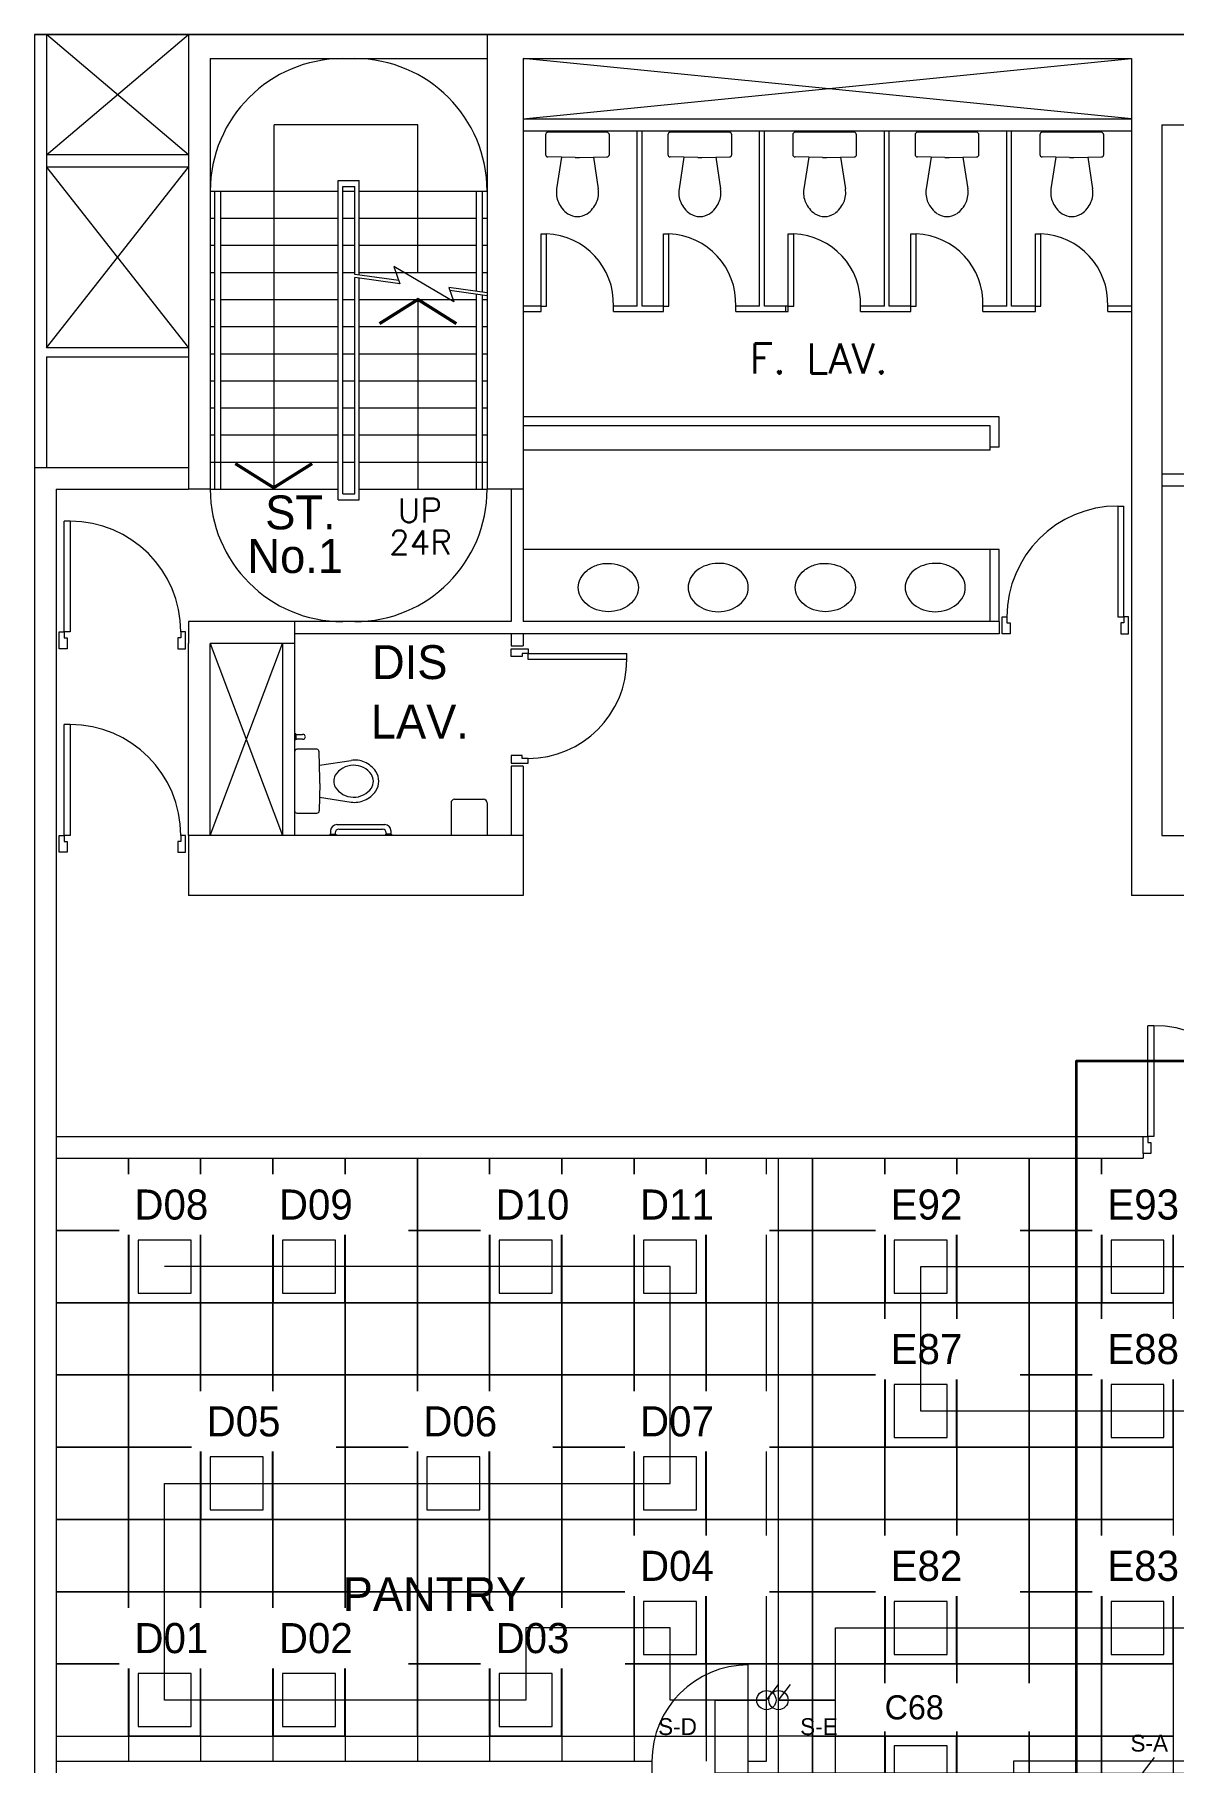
# Model space of a CAD drawing. Header units: millimetres. Extents: x 6000 to 109346, y -40506 to 46154.
# Drawn here: x 64346 to 73807, y 31578 to 45926 of the extents above; entities that cross this region are included whole.
import ezdxf
from ezdxf.enums import TextEntityAlignment as Align

# ---------------------------------------------------------------- set-up
doc = ezdxf.new("R2010")
doc.units = ezdxf.units.MM
doc.layers.add('ARCH', color=7, linetype='Continuous', lineweight=5, true_color=0xa0a0a0)
doc.layers.add('Ceiling Grid', color=7, linetype='Continuous', lineweight=5, true_color=0xd2d2d2)
for name, color, linetype in [('E-INCOMING-WORK', 30, 'Continuous'), ('E-LIGHT-CONTROLS', 6, 'Continuous'), ('E-LIGHT-ROUTE-D', 4, 'Continuous'), ('E-LIGHT-ROUTE-E', 5, 'Continuous'), ('E-NE-TEST', 7, 'Continuous'), ('E-OFFICE-WORK', 7, 'Continuous')]:
    doc.layers.add(name, color=color, linetype=linetype)
doc.layers.add('E-PANTRY-TEST', color=7, linetype='Continuous', lineweight=25)
doc.styles.add('20S', font='SIMPLEX.shx', dxfattribs={"height": 200})
doc.styles.add('25S', font='simplex', dxfattribs={"height": 250})

msp = doc.modelspace()

# ---------------------------------------------------------------- linework, layer by layer
at = {"layer": 'ARCH', "linetype": 'ByBlock', "lineweight": 9}
for p, q in [((64345.9, 45925.6), (64345.9, 42330.6)), ((64445.9, 45925.6), (64445.9, 43325.6)), ((65625.9, 44925.6), (64445.9, 45925.6)), ((64445.9, 44925.6), (65625.9, 45925.6)), ((65625.9, 45925.6), (65625.9, 42150.6)), ((67005.9, 45925.6), (68105.9, 45925.6)), ((68105.9, 45925.6), (68105.9, 42150.6)), ((65805.9, 45725.6), (65805.9, 42150.6)), ((65805.9, 45725.6), (67005.9, 45725.6)), ((67005.9, 45725.6), (68105.9, 45725.6)), ((68405.9, 45725.6), (68405.9, 42150.6)), ((68405.9, 45225.6), (73459.3, 45725.6)), ((73459.3, 45225.6), (68405.9, 45725.6)), ((68405.9, 45725.6), (73459.3, 45725.6)), ((73459.3, 45725.6), (73459.3, 38775.6)), ((68405.9, 45225.6), (73459.3, 45225.6)), ((66336.9, 42150.6), (66336.9, 45175.6)), ((67530.9, 45175.6), (66336.9, 45175.6)), ((67530.9, 43950.6), (67530.9, 45175.6)), ((68405.9, 45125.6), (73459.3, 45125.6)), ((69352.6, 43670.6), (69352.6, 45125.6)), ((69392.6, 43670.6), (69392.6, 45125.6)), ((70369.3, 43670.6), (70369.3, 45125.6)), ((70409.3, 43670.6), (70409.3, 45125.6)), ((71405.9, 43670.6), (71405.9, 45125.6)), ((71445.9, 43670.6), (71445.9, 45125.6)), ((72422.6, 43670.6), (72422.6, 45125.6)), ((72462.6, 43670.6), (72462.6, 45125.6)), ((73709.3, 45175.6), (73709.3, 39275.6)), ((73709.3, 45175.6), (75809.3, 45175.6)), ((65625.9, 44925.6), (64445.9, 44925.6)), ((64445.9, 44825.6), (65625.9, 43325.6)), ((64445.9, 43325.6), (65625.9, 44825.6)), ((65625.9, 44825.6), (64445.9, 44825.6)), ((65805.9, 44625.6), (66867.9, 44625.6)), ((65843.9, 42150.6), (65843.9, 44625.6)), ((65893.9, 42150.6), (65893.9, 44625.6)), ((66867.9, 42062.6), (66867.9, 44713.6)), ((66867.9, 44713.6), (67043.9, 44713.6)), ((66905.9, 42112.6), (66905.9, 44663.6)), ((66905.9, 44663.6), (67005.9, 44663.6)), ((66905.9, 44625.6), (67005.9, 44625.6)), ((67005.9, 43933.8), (67005.9, 44663.6)), ((67043.9, 43928.6), (67043.9, 44713.6)), ((67043.9, 44625.6), (68105.9, 44625.6)), ((68017.9, 43793.7), (68017.9, 44625.6)), ((68067.9, 43786.8), (68067.9, 44625.6)), ((65805.9, 44400.6), (65843.9, 44400.6)), ((65893.9, 44400.6), (66867.9, 44400.6)), ((66905.9, 44400.6), (67005.9, 44400.6)), ((67043.9, 44400.6), (68017.9, 44400.6)), ((68067.9, 44400.6), (68105.9, 44400.6)), ((68554.3, 43670.6), (68554.3, 44270.6)), ((68554.3, 44270.6), (68599.3, 44270.6)), ((68599.3, 43670.6), (68599.3, 44270.6)), ((69570.9, 44270.6), (69615.9, 44270.6)), ((69570.9, 43670.6), (69570.9, 44270.6)), ((69615.9, 43670.6), (69615.9, 44270.6)), ((70607.6, 43670.6), (70607.6, 44270.6)), ((70607.6, 44270.6), (70652.6, 44270.6)), ((70652.6, 43670.6), (70652.6, 44270.6)), ((71624.3, 44270.6), (71669.3, 44270.6)), ((71624.3, 43670.6), (71624.3, 44270.6)), ((71669.3, 43670.6), (71669.3, 44270.6)), ((72660.9, 44270.6), (72705.9, 44270.6)), ((72660.9, 43670.6), (72660.9, 44270.6)), ((72705.9, 43670.6), (72705.9, 44270.6)), ((65805.9, 44175.6), (65843.9, 44175.6)), ((65893.9, 44175.6), (66867.9, 44175.6)), ((66905.9, 44175.6), (67005.9, 44175.6)), ((67043.9, 44175.6), (68017.9, 44175.6)), ((68067.9, 44175.6), (68105.9, 44175.6)), ((65805.9, 43950.6), (65843.9, 43950.6)), ((65893.9, 43950.6), (66867.9, 43950.6)), ((66905.9, 43950.6), (67005.9, 43950.6)), ((67370.9, 43883.3), (67005.9, 43933.8)), ((67005.9, 42112.6), (67005.9, 43908.6)), ((67379.8, 43856.8), (67005.9, 43908.6)), ((67043.9, 43950.6), (68017.9, 43950.6)), ((67043.9, 42062.6), (67043.9, 43903.3)), ((67828.4, 43705.1), (67331.7, 43999.6)), ((67331.7, 43999.6), (67379.8, 43856.8)), ((68067.9, 43950.6), (68105.9, 43950.6)), ((67787.9, 43825.6), (67828.4, 43705.1)), ((68105.9, 43781.5), (67787.9, 43825.6)), ((68105.9, 43756.3), (67796.8, 43799.1)), ((68017.9, 42150.6), (68017.9, 43768.5)), ((68067.9, 42150.6), (68067.9, 43761.5)), ((65805.9, 43725.6), (65843.9, 43725.6)), ((65893.9, 43725.6), (66867.9, 43725.6)), ((66905.9, 43725.6), (67005.9, 43725.6)), ((67043.9, 43725.6), (68017.9, 43725.6)), ((67530.9, 43725.6), (67530.9, 42150.6)), ((68067.9, 43725.6), (68105.9, 43725.6)), ((68554.3, 43670.6), (68405.9, 43670.6)), ((68405.9, 43625.6), (68554.3, 43625.6)), ((68554.3, 43625.6), (68554.3, 43670.6)), ((68554.3, 43670.6), (68599.3, 43670.6)), ((69352.6, 43670.6), (69154.3, 43670.6)), ((69154.3, 43625.6), (69154.3, 43670.6)), ((69154.3, 43625.6), (69570.9, 43625.6)), ((69570.9, 43670.6), (69392.6, 43670.6)), ((69570.9, 43670.6), (69615.9, 43670.6)), ((69570.9, 43625.6), (69570.9, 43670.6)), ((70170.9, 43625.6), (70170.9, 43670.6)), ((70369.3, 43670.6), (70170.9, 43670.6)), ((70170.9, 43625.6), (70170.9, 43670.6)), ((70170.9, 43625.6), (70587.6, 43625.6)), ((70587.6, 43670.6), (70409.3, 43670.6)), ((70607.6, 43670.6), (70459.3, 43670.6)), ((70459.3, 43625.6), (70607.6, 43625.6)), ((70587.6, 43625.6), (70587.6, 43670.6)), ((70607.6, 43625.6), (70607.6, 43670.6)), ((70607.6, 43670.6), (70652.6, 43670.6)), ((71405.9, 43670.6), (71207.6, 43670.6)), ((71207.6, 43625.6), (71207.6, 43670.6)), ((71207.6, 43625.6), (71624.3, 43625.6)), ((71624.3, 43670.6), (71445.9, 43670.6)), ((71624.3, 43670.6), (71669.3, 43670.6)), ((71624.3, 43625.6), (71624.3, 43670.6)), ((72224.3, 43625.6), (72224.3, 43670.6)), ((72422.6, 43670.6), (72224.3, 43670.6)), ((72224.3, 43625.6), (72660.9, 43625.6)), ((72660.9, 43670.6), (72462.6, 43670.6)), ((72660.9, 43670.6), (72705.9, 43670.6)), ((72660.9, 43625.6), (72660.9, 43670.6)), ((73459.3, 43670.6), (73260.9, 43670.6)), ((73260.9, 43625.6), (73260.9, 43670.6)), ((73260.9, 43625.6), (73459.3, 43625.6)), ((65805.9, 43500.6), (65843.9, 43500.6)), ((65893.9, 43500.6), (66867.9, 43500.6)), ((66905.9, 43500.6), (67005.9, 43500.6)), ((67043.9, 43500.6), (68017.9, 43500.6)), ((68067.9, 43500.6), (68105.9, 43500.6)), ((65625.9, 43325.6), (64445.9, 43325.6)), ((64445.9, 43250.6), (65625.9, 43250.6)), ((64445.9, 43250.6), (64445.9, 42330.6)), ((65805.9, 43275.6), (65843.9, 43275.6)), ((65893.9, 43275.6), (66867.9, 43275.6)), ((66905.9, 43275.6), (67005.9, 43275.6)), ((67043.9, 43275.6), (68017.9, 43275.6)), ((68067.9, 43275.6), (68105.9, 43275.6)), ((65805.9, 43050.6), (65843.9, 43050.6)), ((65893.9, 43050.6), (66867.9, 43050.6)), ((66905.9, 43050.6), (67005.9, 43050.6)), ((67043.9, 43050.6), (68017.9, 43050.6)), ((68067.9, 43050.6), (68105.9, 43050.6)), ((65805.9, 42825.6), (65843.9, 42825.6)), ((65893.9, 42825.6), (66867.9, 42825.6)), ((66905.9, 42825.6), (67005.9, 42825.6)), ((67043.9, 42825.6), (68017.9, 42825.6)), ((68067.9, 42825.6), (68105.9, 42825.6)), ((72359.3, 42750.6), (68405.9, 42750.6)), ((72284.3, 42675.6), (68405.9, 42675.6)), ((70230.9, 42675.6), (68405.9, 42675.6)), ((72284.3, 42475.6), (72284.3, 42675.6)), ((72359.3, 42500.6), (72359.3, 42750.6)), ((65805.9, 42600.6), (65843.9, 42600.6)), ((65893.9, 42600.6), (66867.9, 42600.6)), ((66905.9, 42600.6), (67005.9, 42600.6)), ((67043.9, 42600.6), (68017.9, 42600.6)), ((68067.9, 42600.6), (68105.9, 42600.6)), ((72284.3, 42475.6), (68405.9, 42475.6)), ((70230.9, 42475.6), (68405.9, 42475.6)), ((72359.3, 42500.6), (72284.3, 42500.6)), ((64345.9, 42330.6), (64345.9, 38775.6)), ((64345.9, 42330.6), (65625.9, 42330.6)), ((65805.9, 42375.6), (66867.9, 42375.6)), ((66905.9, 42375.6), (67005.9, 42375.6)), ((67043.9, 42375.6), (68105.9, 42375.6)), ((75809.3, 42275.6), (73709.3, 42275.6)), ((64525.9, 42150.6), (64525.9, 38775.6)), ((64525.9, 42150.6), (65625.9, 42150.6)), ((65805.9, 42150.6), (65625.9, 42150.6)), ((65805.9, 42150.6), (66867.9, 42150.6)), ((66867.9, 42062.6), (67043.9, 42062.6)), ((66905.9, 42112.6), (67005.9, 42112.6)), ((67043.9, 42150.6), (68105.9, 42150.6)), ((68405.9, 42150.6), (68105.9, 42150.6)), ((68305.9, 42150.6), (68305.9, 41050.6)), ((68405.9, 42150.6), (68405.9, 41050.6)), ((75809.3, 42175.6), (73709.3, 42175.6)), ((72359.3, 41650.6), (68405.9, 41650.6)), ((72284.3, 41050.6), (72284.3, 41650.6)), ((72359.3, 41050.6), (72359.3, 41650.6)), ((68305.9, 41050.6), (65625.9, 41050.6)), ((65625.9, 41050.6), (65625.9, 40870.6)), ((66505.9, 41050.6), (66505.9, 39275.6)), ((72359.3, 41050.6), (68405.9, 41050.6)), ((72359.3, 41050.6), (72359.3, 40950.6)), ((72359.3, 40950.6), (66505.9, 40950.6)), ((68305.9, 40950.6), (68305.9, 40850.6)), ((68305.9, 40950.6), (68305.9, 40850.6)), ((68405.9, 40950.6), (68405.9, 40850.6)), ((68405.9, 40950.6), (68405.9, 40850.6)), ((65625.9, 39275.6), (65625.9, 40870.6)), ((65805.9, 40870.6), (66405.9, 39275.6)), ((65805.9, 39275.6), (66405.9, 40870.6)), ((66505.9, 40870.6), (65805.9, 40870.6)), ((65805.9, 39275.6), (65805.9, 40870.6)), ((66405.9, 40870.6), (66405.9, 39275.6)), ((68305.9, 40850.6), (68405.9, 40850.6)), ((66505.9, 40270), (66505.9, 40270)), ((66515.9, 40119.6), (66505.9, 40119.6)), ((66515.9, 40069.6), (66505.9, 40069.6)), ((66515.9, 40119.6), (66515.9, 40069.6)), ((66515.9, 40113.6), (66570.9, 40113.6)), ((66570.9, 40075.6), (66515.9, 40075.6)), ((68305.9, 39850.6), (68305.9, 39275.6)), ((68405.9, 39850.6), (68305.9, 39850.6)), ((68305.9, 39771.4), (68305.9, 39275.6)), ((68405.9, 39850.6), (68405.9, 39275.6)), ((68405.9, 39771.4), (68405.9, 39275.6)), ((67805.6, 39545.6), (67805.6, 39275.6)), ((67835.6, 39575.6), (68075.6, 39575.6)), ((68105.6, 39545.6), (68105.6, 39275.6)), ((66805.9, 39315.6), (66805.9, 39285.6)), ((66855.9, 39365.6), (67255.6, 39365.6)), ((66873.9, 39327.6), (67237.6, 39327.6)), ((67305.6, 39315.6), (67305.6, 39285.6)), ((65625.9, 39275.6), (65625.9, 38775.6)), ((68405.9, 39275.6), (65625.9, 39275.6)), ((66799.9, 39285.6), (66799.9, 39275.6)), ((66799.9, 39285.6), (66849.9, 39285.6)), ((66843.9, 39297.6), (66843.9, 39285.6)), ((66849.9, 39285.6), (66849.9, 39275.6)), ((67311.6, 39285.6), (67261.6, 39285.6)), ((67261.6, 39285.6), (67261.6, 39275.6)), ((67267.6, 39297.6), (67267.6, 39285.6)), ((67311.6, 39285.6), (67311.6, 39275.6)), ((68405.9, 39275.6), (68405.9, 38775.6)), ((73709.3, 39275.6), (75809.3, 39275.6)), ((64345.9, 38775.6), (64345.9, 15925.6)), ((64525.9, 38775.6), (64525.9, 31488.1)), ((68405.9, 38775.6), (65625.9, 38775.6)), ((75959.3, 38775.6), (73459.3, 38775.6)), ((73595.5, 36775.6), (73595.5, 37695.6)), ((73645.5, 37695.6), (73595.5, 37695.6)), ((73645.5, 37695.6), (73645.5, 36775.6)), ((64525.9, 36775.6), (73595.5, 36775.6)), ((73555.5, 36775.6), (73595.5, 36775.6)), ((73555.5, 36635.6), (73555.5, 36775.6)), ((73555.5, 36760.6), (73555.5, 36760.6)), ((73595.5, 36775.6), (73595.5, 36725.6)), ((73645.5, 36775.6), (73595.5, 36775.6)), ((64525.9, 36595.6), (73555.5, 36595.6)), ((73620.5, 36635.6), (73555.5, 36635.6)), ((73555.5, 36635.6), (73555.5, 36595.6)), ((73595.5, 36725.6), (73620.5, 36725.6)), ((73620.5, 36725.6), (73620.5, 36635.6))]:
    msp.add_line(p, q, dxfattribs=at)
at = {"layer": 'ARCH', "lineweight": 15}
for p, q in [((95209.3, 45925.6), (64345.9, 45925.6)), ((64345.9, 45925.6), (109345.9, 45925.6)), ((70425.9, 31588.1), (70425.9, 36595.6)), ((70525.9, 31488.1), (70525.9, 36595.6)), ((70275.2, 31488.1), (70275.2, 32388.1)), ((64525.9, 31588.1), (69475.2, 31588.1)), ((69475.2, 31588.1), (69475.2, 31588.1)), ((69475.2, 31588.1), (69475.2, 31488.1)), ((70275.2, 31588.1), (70425.9, 31588.1))]:
    msp.add_line(p, q, dxfattribs=at)
at = {"layer": 'ARCH', "lineweight": 9}
for p, q in [((68591, 45094), (68591, 44929.5)), ((69101, 45114), (68611, 45114)), ((69121, 44929.5), (69121, 45094)), ((69607.7, 45094), (69607.7, 44929.5)), ((70117.7, 45114), (69627.7, 45114)), ((70137.7, 44929.5), (70137.7, 45094)), ((70644.3, 45094), (70644.3, 44929.5)), ((71154.3, 45114), (70664.3, 45114)), ((71174.3, 44929.5), (71174.3, 45094)), ((71661, 45094), (71661, 44929.5)), ((72171, 45114), (71681, 45114)), ((72191, 44929.5), (72191, 45094)), ((72697.7, 45094), (72697.7, 44929.5)), ((73207.7, 45114), (72717.7, 45114)), ((73227.7, 44929.5), (73227.7, 45094)), ((68838.2, 44904.2), (68610.6, 44909.3)), ((68873.8, 44904.2), (69101.5, 44909.3)), ((69854.9, 44904.2), (69627.2, 44909.3)), ((69890.5, 44904.2), (70118.1, 44909.3)), ((70891.5, 44904.2), (70663.9, 44909.3)), ((70927.2, 44904.2), (71154.8, 44909.3)), ((71908.2, 44904.2), (71680.6, 44909.3)), ((71943.8, 44904.2), (72171.5, 44909.3)), ((72944.9, 44904.2), (72717.2, 44909.3)), ((72980.5, 44904.2), (73208.1, 44909.3)), ((68724, 44906.8), (68683.1, 44643.6)), ((68988, 44906.8), (69029, 44643.6)), ((69740.6, 44906.8), (69699.7, 44643.6)), ((70004.7, 44906.8), (70045.6, 44643.6)), ((70777.3, 44906.8), (70736.4, 44643.6)), ((71041.4, 44906.8), (71082.3, 44643.6)), ((71794, 44906.8), (71753.1, 44643.6)), ((72058, 44906.8), (72099, 44643.6)), ((72830.6, 44906.8), (72789.7, 44643.6)), ((73094.7, 44906.8), (73135.6, 44643.6)), ((73344.3, 42010.6), (73344.3, 41090.6)), ((73344.3, 42010.6), (73394.3, 42010.6)), ((73394.3, 41090.6), (73394.3, 42010.6)), ((64640.9, 41885.6), (64590.9, 41885.6)), ((64590.9, 40965.6), (64590.9, 41885.6)), ((64640.9, 41885.6), (64640.9, 40965.6)), ((72384.3, 40950.6), (72384.3, 41090.6)), ((72384.3, 41090.6), (72424.3, 41090.6)), ((72424.3, 41090.6), (72424.3, 41040.6)), ((72424.3, 41040.6), (72449.3, 41040.6)), ((72449.3, 41040.6), (72449.3, 40950.6)), ((73344.3, 41090.6), (73394.3, 41090.6)), ((73394.3, 41040.6), (73369.3, 41040.6)), ((73369.3, 41040.6), (73369.3, 40950.6)), ((73434.3, 41090.6), (73394.3, 41090.6)), ((73394.3, 41090.6), (73394.3, 41040.6)), ((73434.3, 40950.6), (73434.3, 41090.6)), ((73434.3, 41075.6), (73434.3, 41075.6)), ((64550.9, 40825.6), (64550.9, 40965.6)), ((64550.9, 40965.6), (64590.9, 40965.6)), ((64640.9, 40965.6), (64590.9, 40965.6)), ((64590.9, 40965.6), (64590.9, 40915.6)), ((64590.9, 40915.6), (64615.9, 40915.6)), ((64615.9, 40915.6), (64615.9, 40825.6)), ((65535.9, 40915.6), (65535.9, 40825.6)), ((65560.9, 40915.6), (65535.9, 40915.6)), ((65560.9, 40965.6), (65560.9, 40915.6)), ((65600.9, 40965.6), (65560.9, 40965.6)), ((65600.9, 40825.6), (65600.9, 40965.6)), ((72449.3, 40950.6), (72384.3, 40950.6)), ((73369.3, 40950.6), (73434.3, 40950.6)), ((64615.9, 40825.6), (64550.9, 40825.6)), ((65535.9, 40825.6), (65600.9, 40825.6)), ((68305.9, 40825.6), (68445.9, 40825.6)), ((68305.9, 40760.6), (68305.9, 40825.6)), ((68395.9, 40760.6), (68305.9, 40760.6)), ((68395.9, 40785.6), (68395.9, 40760.6)), ((68445.9, 40785.6), (68395.9, 40785.6)), ((68445.9, 40825.6), (68445.9, 40785.6)), ((68445.9, 40735.6), (68445.9, 40785.6)), ((68445.9, 40785.6), (69265.9, 40785.6)), ((69265.9, 40735.6), (69265.9, 40785.6)), ((69265.9, 40735.6), (68445.9, 40735.6)), ((64640.9, 40195.6), (64590.9, 40195.6)), ((64590.9, 39275.6), (64590.9, 40195.6)), ((64640.9, 40195.6), (64640.9, 39275.6)), ((66505.9, 39970.6), (66505.9, 39480.6)), ((66690.5, 39990.6), (66525.9, 39990.6)), ((66715.7, 39743.4), (66710.7, 39971)), ((66713.2, 39857.6), (66976.4, 39898.5)), ((68305.9, 39940.6), (68305.9, 39875.6)), ((68395.9, 39940.6), (68305.9, 39940.6)), ((68395.9, 39915.6), (68395.9, 39940.6)), ((68445.9, 39915.6), (68395.9, 39915.6)), ((68445.9, 39875.6), (68445.9, 39915.6)), ((68305.9, 39875.6), (68445.9, 39875.6)), ((66715.7, 39707.8), (66710.7, 39480.1)), ((66525.9, 39460.6), (66690.5, 39460.6)), ((66713.2, 39593.5), (66976.4, 39552.6)), ((64550.9, 39135.6), (64550.9, 39275.6)), ((64550.9, 39275.6), (64590.9, 39275.6)), ((64640.9, 39275.6), (64590.9, 39275.6)), ((64590.9, 39275.6), (64590.9, 39225.6)), ((64590.9, 39225.6), (64615.9, 39225.6)), ((64615.9, 39225.6), (64615.9, 39135.6)), ((65535.9, 39225.6), (65535.9, 39135.6)), ((65560.9, 39225.6), (65535.9, 39225.6)), ((65560.9, 39275.6), (65560.9, 39225.6)), ((65600.9, 39275.6), (65560.9, 39275.6)), ((65600.9, 39135.6), (65600.9, 39275.6)), ((64615.9, 39135.6), (64550.9, 39135.6)), ((65535.9, 39135.6), (65600.9, 39135.6))]:
    msp.add_line(p, q, dxfattribs=at)
at = {"layer": 'ARCH', "lineweight": 9, "const_width": 26.4}
for points in [[(67211.6, 43525.1), (67530.9, 43725.6), (67850.2, 43525.1)], [(66652.2, 42363.2), (66332.9, 42162.7), (66013.6, 42363.2)]]:
    msp.add_lwpolyline(points, dxfattribs=at)
at = {"layer": 'ARCH', "linetype": 'Continuous', "lineweight": 9}
for points in [[(68863.1, 41333.6, -0.1196389), (68881.1, 41408, -0.1048839), (68936.2, 41475.3, -0.0890941), (69022.7, 41522.4, -0.096836), (69112.7, 41534, -0.0804377), (69210.5, 41518.2, -0.0890941), (69289.2, 41475.3, -0.1048839), (69344.2, 41408, -0.1196389), (69362.3, 41333.6, -0.1196389), (69344.2, 41259.3, -0.1048839), (69289.2, 41191.9, -0.0890941), (69210.5, 41149, -0.0804377), (69112.7, 41133.2, -0.0804377), (69014.9, 41149, -0.0890941), (68936.2, 41191.9, -0.1048839), (68881.1, 41259.3, -0.1196389)], [(70274.8, 41333.6, 0.1196389), (70256.7, 41408, 0.1048839), (70201.7, 41475.3, 0.0890941), (70115.2, 41522.4, 0.096836), (70025.2, 41534, 0.0804377), (69927.4, 41518.2, 0.0890941), (69848.7, 41475.3, 0.1048839), (69793.6, 41408, 0.1196389), (69775.6, 41333.6, 0.1196389), (69793.6, 41259.3, 0.1048839), (69848.7, 41191.9, 0.0890941), (69927.4, 41149, 0.0804377), (70025.2, 41133.2, 0.0804377), (70123, 41149, 0.0890941), (70201.7, 41191.9, 0.1048839), (70256.7, 41259.3, 0.1196389)], [(70665.9, 41333.6, -0.1196389), (70684, 41408, -0.1048839), (70739, 41475.3, -0.0890941), (70825.5, 41522.4, -0.096836), (70915.5, 41534, -0.0804377), (71013.3, 41518.2, -0.0890941), (71092, 41475.3, -0.1048839), (71147.1, 41408, -0.1196389), (71165.1, 41333.6, -0.1196389), (71147.1, 41259.3, -0.1048839), (71092, 41191.9, -0.0890941), (71013.3, 41149, -0.0804377), (70915.5, 41133.2, -0.0804377), (70817.7, 41149, -0.0890941), (70739, 41191.9, -0.1048839), (70684, 41259.3, -0.1196389)], [(72077.6, 41333.6, 0.1196389), (72059.6, 41408, 0.1048839), (72004.5, 41475.3, 0.0890941), (71918, 41522.4, 0.096836), (71828, 41534, 0.0804377), (71730.2, 41518.2, 0.0890941), (71651.5, 41475.3, 0.1048839), (71596.5, 41408, 0.1196389), (71578.4, 41333.6, 0.1196389), (71596.5, 41259.3, 0.1048839), (71651.5, 41191.9, 0.0890941), (71730.2, 41149, 0.0804377), (71828, 41133.2, 0.0804377), (71925.8, 41149, 0.0890941), (72004.5, 41191.9, 0.1048839), (72059.6, 41259.3, 0.1196389)]]:
    msp.add_lwpolyline(points, format="xyb", close=True, dxfattribs=at)
at = {"layer": 'ARCH', "lineweight": 9}
msp.add_lwpolyline([(66843.8, 39676.6, 0.5327348), (67144.6, 39669.3, 0.2895776), (67144.6, 39781.9, 0.5327348), (66843.8, 39774.6, 0.2618161)], format="xyb", close=True, dxfattribs=at)
at = {"layer": 'ARCH', "lineweight": 15}
msp.add_lwpolyline([(79808.4, 31588.1), (72477.2, 31588.1), (72477.2, 31488.1), (79808.4, 31488.1)], close=True, dxfattribs=at)
at = {"layer": 'ARCH', "linetype": 'ByBlock', "lineweight": 9}
for centre, radius, start, end in [((66905.9, 44625.6), 1100, 90, 180), ((67005.9, 44625.6), 1100, 0, 90), ((68576.8, 43693.1), 577.9, 357.76883, 87.76883), ((69593.4, 43693.1), 577.9, 357.76883, 87.76883), ((70630.1, 43693.1), 577.9, 357.76883, 87.76883), ((71646.8, 43693.1), 577.9, 357.76883, 87.76883), ((72683.4, 43693.1), 577.9, 357.76883, 87.76883), ((66905.9, 42150.6), 1100, 180, 270), ((67005.9, 42150.6), 1100, 270, 0), ((66576.2, 40094.6), 19.7, 254.46967, 105.53033), ((67835.6, 39545.6), 30, 90, 180), ((68075.6, 39545.6), 30, 0, 90), ((66855.9, 39315.6), 50, 90, 180), ((66873.9, 39297.6), 30, 90, 180), ((67237.6, 39297.6), 30, 0, 90), ((67255.6, 39315.6), 50, 0, 90), ((73645.5, 36775.6), 920, 0, 90)]:
    msp.add_arc(centre, radius, start, end, dxfattribs=at)
at = {"layer": 'ARCH', "lineweight": 9}
for centre, radius, start, end in [((68611, 45093.8), 20, 90, 180), ((69101, 45094), 20, 0, 90), ((69627.7, 45093.8), 20, 90, 180), ((70117.7, 45094), 20, 0, 90), ((70664.3, 45093.8), 20, 90, 180), ((71154.3, 45094), 20, 0, 90), ((71681, 45093.8), 20, 90, 180), ((72171, 45094), 20, 0, 90), ((72717.7, 45093.8), 20, 90, 180), ((73207.7, 45094), 20, 0, 90), ((68611, 44929.3), 20, 180, 268.72409), ((69101, 44929.5), 20, 271.27591, 0), ((69627.7, 44929.3), 20, 180, 268.72409), ((70117.7, 44929.5), 20, 271.27591, 0), ((70664.3, 44929.3), 20, 180, 268.72409), ((71154.3, 44929.5), 20, 271.27591, 0), ((71681, 44929.3), 20, 180, 268.72409), ((72171, 44929.5), 20, 271.27591, 0), ((72717.7, 44929.3), 20, 180, 268.72409), ((73207.7, 44929.5), 20, 271.27591, 0), ((68856, 45704), 800, 268.72409, 271.27591), ((69872.7, 45704), 800, 268.72409, 271.27591), ((70909.3, 45704), 800, 268.72409, 271.27591), ((71926, 45704), 800, 268.72409, 271.27591), ((72962.7, 45704), 800, 268.72409, 271.27591), ((68880.7, 44612.9), 200, 171.16476, 203.67155), ((68831.3, 44612.9), 200, 336.32845, 8.83524), ((69897.4, 44612.9), 200, 171.16476, 203.67155), ((69848, 44612.9), 200, 336.32845, 8.83524), ((70934, 44612.9), 200, 171.16476, 203.67155), ((70884.7, 44612.9), 200, 336.32845, 8.83524), ((71950.7, 44612.9), 200, 171.16476, 203.67155), ((71901.3, 44612.9), 200, 336.32845, 8.83524), ((72987.4, 44612.9), 200, 171.16476, 203.67155), ((72938, 44612.9), 200, 336.32845, 8.83524), ((68904.5, 44623.3), 226, 203.67155, 234.99095), ((68807.5, 44623.3), 226, 305.00905, 336.32845), ((69921.2, 44623.3), 226, 203.67155, 234.99095), ((69824.2, 44623.3), 226, 305.00905, 336.32845), ((70957.8, 44623.3), 226, 203.67155, 234.99095), ((70860.9, 44623.3), 226, 305.00905, 336.32845), ((71974.5, 44623.3), 226, 203.67155, 234.99095), ((71877.5, 44623.3), 226, 305.00905, 336.32845), ((73011.2, 44623.3), 226, 203.67155, 234.99095), ((72914.2, 44623.3), 226, 305.00905, 336.32845), ((68856, 44564.4), 150, 237.70034, 302.29966), ((69872.7, 44564.4), 150, 237.70034, 302.29966), ((70909.3, 44564.4), 150, 237.70034, 302.29966), ((71926, 44564.4), 150, 237.70034, 302.29966), ((72962.7, 44564.4), 150, 237.70034, 302.29966), ((73344.3, 41090.6), 920, 90, 180), ((64640.9, 40965.6), 920, 0, 90), ((68445.9, 40735.6), 820, 270, 0), ((64640.9, 39275.6), 920, 0, 90), ((66525.9, 39970.6), 20, 90, 180), ((66690.5, 39970.6), 20, 1.27591, 90), ((67007.1, 39700.9), 200, 66.32845, 98.83524), ((65915.9, 39725.6), 800, 358.72409, 1.27591), ((66996.6, 39677.1), 226, 35.00905, 66.32845), ((67055.6, 39725.6), 150, 327.70034, 32.29966), ((66996.6, 39774.1), 226, 293.67155, 324.99095), ((66526.1, 39480.6), 20, 180, 270), ((66690.7, 39480.6), 20, 270, 358.72409), ((67007.1, 39750.3), 200, 261.16476, 293.67155)]:
    msp.add_arc(centre, radius, start, end, dxfattribs=at)
at = {"layer": 'ARCH', "lineweight": 15}
msp.add_arc((70275.2, 31588.1), 800, 90, 180, dxfattribs=at)
at = {"layer": 'Ceiling Grid', "lineweight": 15}
for p, q in [((64525.9, 36595.6), (64525.9, 35995.6)), ((65125.9, 35995.6), (65125.9, 36595.6)), ((65125.9, 36595.6), (65125.9, 35995.6)), ((65725.9, 35995.6), (65725.9, 36595.6)), ((65725.9, 36595.6), (65725.9, 35995.6)), ((66325.9, 35995.6), (66325.9, 36595.6)), ((66325.9, 36595.6), (66325.9, 35995.6)), ((66925.9, 35995.6), (66925.9, 36595.6)), ((66925.9, 36595.6), (66925.9, 35995.6)), ((67525.9, 35995.6), (67525.9, 36595.6)), ((67525.9, 36595.6), (67525.9, 35995.6)), ((68125.9, 35995.6), (68125.9, 36595.6)), ((68125.9, 36595.6), (68125.9, 35995.6)), ((68725.9, 35995.6), (68725.9, 36595.6)), ((68725.9, 36595.6), (68725.9, 35995.6)), ((69325.9, 35995.6), (69325.9, 36595.6)), ((69325.9, 36595.6), (69325.9, 35995.6)), ((69925.9, 36595.6), (69925.9, 35995.6)), ((69925.9, 35995.6), (69925.9, 36595.6)), ((70808.4, 35995.6), (70808.4, 36595.6)), ((70808.4, 36595.6), (70808.4, 35995.6)), ((71408.4, 35995.6), (71408.4, 36595.6)), ((71408.4, 36595.6), (71408.4, 35995.6)), ((72008.4, 35995.6), (72008.4, 36595.6)), ((72008.4, 36595.6), (72008.4, 35995.6)), ((72608.4, 35995.6), (72608.4, 36595.6)), ((72608.4, 36595.6), (72608.4, 35995.6)), ((73208.4, 35995.6), (73208.4, 36595.6)), ((73208.4, 36595.6), (73208.4, 35995.6)), ((64525.9, 35995.6), (65125.9, 35995.6)), ((65125.9, 35995.6), (65725.9, 35995.6)), ((65725.9, 35995.6), (66325.9, 35995.6)), ((66325.9, 35995.6), (66925.9, 35995.6)), ((66925.9, 35995.6), (67525.9, 35995.6)), ((67525.9, 35995.6), (68125.9, 35995.6)), ((68125.9, 35995.6), (68725.9, 35995.6)), ((68725.9, 35995.6), (69325.9, 35995.6)), ((69325.9, 35995.6), (69925.9, 35995.6)), ((70525.9, 35995.6), (69925.9, 35995.6)), ((69925.9, 35995.6), (69925.9, 35395.6)), ((69925.9, 35995.6), (70525.9, 35995.6)), ((70808.4, 35995.6), (70525.9, 35995.6)), ((70525.9, 35995.6), (70808.4, 35995.6)), ((70808.4, 35395.6), (70808.4, 35995.6)), ((70808.4, 35995.6), (71408.4, 35995.6)), ((71408.4, 35995.6), (72008.4, 35995.6)), ((72008.4, 35995.6), (72608.4, 35995.6)), ((72608.4, 35995.6), (73208.4, 35995.6)), ((73208.4, 35995.6), (73808.4, 35995.6)), ((70525.9, 35395.6), (69925.9, 35395.6)), ((69925.9, 35395.6), (69925.9, 34795.6)), ((69925.9, 35395.6), (70525.9, 35395.6)), ((70808.4, 35395.6), (70525.9, 35395.6)), ((70525.9, 35395.6), (70808.4, 35395.6)), ((70808.4, 34795.6), (70808.4, 35395.6)), ((70525.9, 34795.6), (69925.9, 34795.6)), ((69925.9, 34795.6), (69925.9, 34195.6)), ((69925.9, 34795.6), (70525.9, 34795.6)), ((70808.4, 34795.6), (70525.9, 34795.6)), ((70525.9, 34795.6), (70808.4, 34795.6)), ((70808.4, 34195.6), (70808.4, 34795.6)), ((70525.9, 34195.6), (69925.9, 34195.6)), ((69925.9, 34195.6), (69925.9, 33595.6)), ((69925.9, 34195.6), (70525.9, 34195.6)), ((70808.4, 34195.6), (70525.9, 34195.6)), ((70525.9, 34195.6), (70808.4, 34195.6)), ((70808.4, 33595.6), (70808.4, 34195.6)), ((70525.9, 33595.6), (69925.9, 33595.6)), ((69925.9, 33595.6), (69925.9, 32995.6)), ((69925.9, 33595.6), (70525.9, 33595.6)), ((70808.4, 33595.6), (70525.9, 33595.6)), ((70525.9, 33595.6), (70808.4, 33595.6)), ((70808.4, 32995.6), (70808.4, 33595.6)), ((70525.9, 32995.6), (69925.9, 32995.6)), ((69925.9, 32995.6), (69925.9, 32395.6)), ((69925.9, 32995.6), (70525.9, 32995.6)), ((70808.4, 32995.6), (70525.9, 32995.6)), ((70525.9, 32995.6), (70808.4, 32995.6)), ((70808.4, 32395.6), (70808.4, 32995.6)), ((70525.9, 32395.6), (69925.9, 32395.6)), ((69925.9, 32395.6), (69925.9, 31795.6)), ((69925.9, 32395.6), (70525.9, 32395.6)), ((70808.4, 32395.6), (70525.9, 32395.6)), ((70525.9, 32395.6), (70808.4, 32395.6)), ((70808.4, 31795.6), (70808.4, 32395.6)), ((65125.9, 31795.6), (65125.9, 31588.1)), ((65725.9, 31795.6), (65725.9, 31588.1)), ((66325.9, 31795.6), (66325.9, 31588.1)), ((66925.9, 31795.6), (66925.9, 31588.1)), ((67525.9, 31795.6), (67525.9, 31588.1)), ((68125.9, 31795.6), (68125.9, 31588.1)), ((68725.9, 31795.6), (68725.9, 31588.1)), ((69325.9, 31795.6), (69325.9, 31588.1)), ((69925.9, 31795.6), (70525.9, 31795.6)), ((69925.9, 31795.6), (69925.9, 31588.1)), ((70808.4, 31795.6), (70525.9, 31795.6)), ((70808.4, 31195.6), (70808.4, 31795.6))]:
    msp.add_line(p, q, dxfattribs=at)
for points in [[(65125.9, 35995.6), (64525.9, 35995.6), (64525.9, 35395.6), (65125.9, 35395.6)], [(65725.9, 35995.6), (65125.9, 35995.6), (65125.9, 35395.6), (65725.9, 35395.6)], [(66325.9, 35995.6), (65725.9, 35995.6), (65725.9, 35395.6), (66325.9, 35395.6)], [(66925.9, 35995.6), (66325.9, 35995.6), (66325.9, 35395.6), (66925.9, 35395.6)], [(67525.9, 35995.6), (66925.9, 35995.6), (66925.9, 35395.6), (67525.9, 35395.6)], [(68125.9, 35995.6), (67525.9, 35995.6), (67525.9, 35395.6), (68125.9, 35395.6)], [(68725.9, 35995.6), (68125.9, 35995.6), (68125.9, 35395.6), (68725.9, 35395.6)], [(69325.9, 35995.6), (68725.9, 35995.6), (68725.9, 35395.6), (69325.9, 35395.6)], [(69925.9, 35995.6), (69325.9, 35995.6), (69325.9, 35395.6), (69925.9, 35395.6)], [(71408.4, 35995.6), (70808.4, 35995.6), (70808.4, 35395.6), (71408.4, 35395.6)], [(72008.4, 35995.6), (71408.4, 35995.6), (71408.4, 35395.6), (72008.4, 35395.6)], [(72608.4, 35995.6), (72008.4, 35995.6), (72008.4, 35395.6), (72608.4, 35395.6)], [(73208.4, 35995.6), (72608.4, 35995.6), (72608.4, 35395.6), (73208.4, 35395.6)], [(73808.4, 35995.6), (73208.4, 35995.6), (73208.4, 35395.6), (73808.4, 35395.6)], [(65125.9, 35395.6), (64525.9, 35395.6), (64525.9, 34795.6), (65125.9, 34795.6)], [(65725.9, 35395.6), (65125.9, 35395.6), (65125.9, 34795.6), (65725.9, 34795.6)], [(66325.9, 35395.6), (65725.9, 35395.6), (65725.9, 34795.6), (66325.9, 34795.6)], [(66925.9, 35395.6), (66325.9, 35395.6), (66325.9, 34795.6), (66925.9, 34795.6)], [(67525.9, 35395.6), (66925.9, 35395.6), (66925.9, 34795.6), (67525.9, 34795.6)], [(68125.9, 35395.6), (67525.9, 35395.6), (67525.9, 34795.6), (68125.9, 34795.6)], [(68725.9, 35395.6), (68125.9, 35395.6), (68125.9, 34795.6), (68725.9, 34795.6)], [(69325.9, 35395.6), (68725.9, 35395.6), (68725.9, 34795.6), (69325.9, 34795.6)], [(69925.9, 35395.6), (69325.9, 35395.6), (69325.9, 34795.6), (69925.9, 34795.6)], [(71408.4, 35395.6), (70808.4, 35395.6), (70808.4, 34795.6), (71408.4, 34795.6)], [(72008.4, 35395.6), (71408.4, 35395.6), (71408.4, 34795.6), (72008.4, 34795.6)], [(72608.4, 35395.6), (72008.4, 35395.6), (72008.4, 34795.6), (72608.4, 34795.6)], [(73208.4, 35395.6), (72608.4, 35395.6), (72608.4, 34795.6), (73208.4, 34795.6)], [(73808.4, 35395.6), (73208.4, 35395.6), (73208.4, 34795.6), (73808.4, 34795.6)], [(65125.9, 34795.6), (64525.9, 34795.6), (64525.9, 34195.6), (65125.9, 34195.6)], [(65725.9, 34795.6), (65125.9, 34795.6), (65125.9, 34195.6), (65725.9, 34195.6)], [(66325.9, 34795.6), (65725.9, 34795.6), (65725.9, 34195.6), (66325.9, 34195.6)], [(66925.9, 34795.6), (66325.9, 34795.6), (66325.9, 34195.6), (66925.9, 34195.6)], [(67525.9, 34795.6), (66925.9, 34795.6), (66925.9, 34195.6), (67525.9, 34195.6)], [(68125.9, 34795.6), (67525.9, 34795.6), (67525.9, 34195.6), (68125.9, 34195.6)], [(68725.9, 34795.6), (68125.9, 34795.6), (68125.9, 34195.6), (68725.9, 34195.6)], [(69325.9, 34795.6), (68725.9, 34795.6), (68725.9, 34195.6), (69325.9, 34195.6)], [(69925.9, 34795.6), (69325.9, 34795.6), (69325.9, 34195.6), (69925.9, 34195.6)], [(71408.4, 34795.6), (70808.4, 34795.6), (70808.4, 34195.6), (71408.4, 34195.6)], [(72008.4, 34795.6), (71408.4, 34795.6), (71408.4, 34195.6), (72008.4, 34195.6)], [(72608.4, 34795.6), (72008.4, 34795.6), (72008.4, 34195.6), (72608.4, 34195.6)], [(73208.4, 34795.6), (72608.4, 34795.6), (72608.4, 34195.6), (73208.4, 34195.6)], [(73808.4, 34795.6), (73208.4, 34795.6), (73208.4, 34195.6), (73808.4, 34195.6)], [(65125.9, 34195.6), (64525.9, 34195.6), (64525.9, 33595.6), (65125.9, 33595.6)], [(65725.9, 34195.6), (65125.9, 34195.6), (65125.9, 33595.6), (65725.9, 33595.6)], [(66325.9, 34195.6), (65725.9, 34195.6), (65725.9, 33595.6), (66325.9, 33595.6)], [(66925.9, 34195.6), (66325.9, 34195.6), (66325.9, 33595.6), (66925.9, 33595.6)], [(67525.9, 34195.6), (66925.9, 34195.6), (66925.9, 33595.6), (67525.9, 33595.6)], [(68125.9, 34195.6), (67525.9, 34195.6), (67525.9, 33595.6), (68125.9, 33595.6)], [(68725.9, 34195.6), (68125.9, 34195.6), (68125.9, 33595.6), (68725.9, 33595.6)], [(69325.9, 34195.6), (68725.9, 34195.6), (68725.9, 33595.6), (69325.9, 33595.6)], [(69925.9, 34195.6), (69325.9, 34195.6), (69325.9, 33595.6), (69925.9, 33595.6)], [(71408.4, 34195.6), (70808.4, 34195.6), (70808.4, 33595.6), (71408.4, 33595.6)], [(72008.4, 34195.6), (71408.4, 34195.6), (71408.4, 33595.6), (72008.4, 33595.6)], [(72608.4, 34195.6), (72008.4, 34195.6), (72008.4, 33595.6), (72608.4, 33595.6)], [(73208.4, 34195.6), (72608.4, 34195.6), (72608.4, 33595.6), (73208.4, 33595.6)], [(73808.4, 34195.6), (73208.4, 34195.6), (73208.4, 33595.6), (73808.4, 33595.6)], [(65125.9, 33595.6), (64525.9, 33595.6), (64525.9, 32995.6), (65125.9, 32995.6)], [(65725.9, 33595.6), (65125.9, 33595.6), (65125.9, 32995.6), (65725.9, 32995.6)], [(66325.9, 33595.6), (65725.9, 33595.6), (65725.9, 32995.6), (66325.9, 32995.6)], [(66925.9, 33595.6), (66325.9, 33595.6), (66325.9, 32995.6), (66925.9, 32995.6)], [(67525.9, 33595.6), (66925.9, 33595.6), (66925.9, 32995.6), (67525.9, 32995.6)], [(68125.9, 33595.6), (67525.9, 33595.6), (67525.9, 32995.6), (68125.9, 32995.6)], [(68725.9, 33595.6), (68125.9, 33595.6), (68125.9, 32995.6), (68725.9, 32995.6)], [(69325.9, 33595.6), (68725.9, 33595.6), (68725.9, 32995.6), (69325.9, 32995.6)], [(69925.9, 33595.6), (69325.9, 33595.6), (69325.9, 32995.6), (69925.9, 32995.6)], [(71408.4, 33595.6), (70808.4, 33595.6), (70808.4, 32995.6), (71408.4, 32995.6)], [(72008.4, 33595.6), (71408.4, 33595.6), (71408.4, 32995.6), (72008.4, 32995.6)], [(72608.4, 33595.6), (72008.4, 33595.6), (72008.4, 32995.6), (72608.4, 32995.6)], [(73208.4, 33595.6), (72608.4, 33595.6), (72608.4, 32995.6), (73208.4, 32995.6)], [(73808.4, 33595.6), (73208.4, 33595.6), (73208.4, 32995.6), (73808.4, 32995.6)], [(65125.9, 32995.6), (64525.9, 32995.6), (64525.9, 32395.6), (65125.9, 32395.6)], [(65725.9, 32995.6), (65125.9, 32995.6), (65125.9, 32395.6), (65725.9, 32395.6)], [(66325.9, 32995.6), (65725.9, 32995.6), (65725.9, 32395.6), (66325.9, 32395.6)], [(66925.9, 32995.6), (66325.9, 32995.6), (66325.9, 32395.6), (66925.9, 32395.6)], [(67525.9, 32995.6), (66925.9, 32995.6), (66925.9, 32395.6), (67525.9, 32395.6)], [(68125.9, 32995.6), (67525.9, 32995.6), (67525.9, 32395.6), (68125.9, 32395.6)], [(68725.9, 32995.6), (68125.9, 32995.6), (68125.9, 32395.6), (68725.9, 32395.6)], [(69325.9, 32995.6), (68725.9, 32995.6), (68725.9, 32395.6), (69325.9, 32395.6)], [(69925.9, 32995.6), (69325.9, 32995.6), (69325.9, 32395.6), (69925.9, 32395.6)], [(71408.4, 32995.6), (70808.4, 32995.6), (70808.4, 32395.6), (71408.4, 32395.6)], [(72008.4, 32995.6), (71408.4, 32995.6), (71408.4, 32395.6), (72008.4, 32395.6)], [(72608.4, 32995.6), (72008.4, 32995.6), (72008.4, 32395.6), (72608.4, 32395.6)], [(73208.4, 32995.6), (72608.4, 32995.6), (72608.4, 32395.6), (73208.4, 32395.6)], [(73808.4, 32995.6), (73208.4, 32995.6), (73208.4, 32395.6), (73808.4, 32395.6)], [(65125.9, 32395.6), (64525.9, 32395.6), (64525.9, 31795.6), (65125.9, 31795.6)], [(65725.9, 32395.6), (65125.9, 32395.6), (65125.9, 31795.6), (65725.9, 31795.6)], [(66325.9, 32395.6), (65725.9, 32395.6), (65725.9, 31795.6), (66325.9, 31795.6)], [(66925.9, 32395.6), (66325.9, 32395.6), (66325.9, 31795.6), (66925.9, 31795.6)], [(67525.9, 32395.6), (66925.9, 32395.6), (66925.9, 31795.6), (67525.9, 31795.6)], [(68125.9, 32395.6), (67525.9, 32395.6), (67525.9, 31795.6), (68125.9, 31795.6)], [(68725.9, 32395.6), (68125.9, 32395.6), (68125.9, 31795.6), (68725.9, 31795.6)], [(69325.9, 32395.6), (68725.9, 32395.6), (68725.9, 31795.6), (69325.9, 31795.6)], [(69925.9, 32395.6), (69325.9, 32395.6), (69325.9, 31795.6), (69925.9, 31795.6)], [(71408.4, 32395.6), (70808.4, 32395.6), (70808.4, 31795.6), (71408.4, 31795.6)], [(72008.4, 32395.6), (71408.4, 32395.6), (71408.4, 31795.6), (72008.4, 31795.6)], [(72608.4, 32395.6), (72008.4, 32395.6), (72008.4, 31795.6), (72608.4, 31795.6)], [(73208.4, 32395.6), (72608.4, 32395.6), (72608.4, 31795.6), (73208.4, 31795.6)], [(73808.4, 32395.6), (73208.4, 32395.6), (73208.4, 31795.6), (73808.4, 31795.6)], [(71408.4, 31795.6), (70808.4, 31795.6), (70808.4, 31195.6), (71408.4, 31195.6)], [(72008.4, 31795.6), (71408.4, 31795.6), (71408.4, 31195.6), (72008.4, 31195.6)], [(72608.4, 31795.6), (72008.4, 31795.6), (72008.4, 31195.6), (72608.4, 31195.6)], [(73208.4, 31795.6), (72608.4, 31795.6), (72608.4, 31195.6), (73208.4, 31195.6)], [(73808.4, 31795.6), (73208.4, 31795.6), (73208.4, 31195.6), (73808.4, 31195.6)]]:
    msp.add_lwpolyline(points, close=True, dxfattribs=at)
at = {"layer": 'E-LIGHT-CONTROLS', "lineweight": 15}
for p, q in [((70425.9, 32095.6), (70525.9, 32225.6)), ((70525.9, 32095.6), (70625.9, 32225.6)), ((73550, 31488.1), (73650, 31618.1))]:
    msp.add_line(p, q, dxfattribs=at)
for centre in [(70425.9, 32095.6), (70525.9, 32095.6)]:
    msp.add_circle(centre, 80, dxfattribs=at)
at = {"layer": 'E-NE-TEST', "lineweight": 15}
for points in [[(71410.9, 35398.1), (72005.9, 35398.1), (72005.9, 35993.1), (71410.9, 35993.1)], [(71488.4, 35475.6), (71928.4, 35475.6), (71928.4, 35915.6), (71488.4, 35915.6)], [(73210.9, 35398.1), (73805.9, 35398.1), (73805.9, 35993.1), (73210.9, 35993.1)], [(73288.4, 35475.6), (73728.4, 35475.6), (73728.4, 35915.6), (73288.4, 35915.6)], [(71410.9, 34198.1), (72005.9, 34198.1), (72005.9, 34793.1), (71410.9, 34793.1)], [(73210.9, 34198.1), (73805.9, 34198.1), (73805.9, 34793.1), (73210.9, 34793.1)], [(71488.4, 34275.6), (71928.4, 34275.6), (71928.4, 34715.6), (71488.4, 34715.6)], [(73288.4, 34275.6), (73728.4, 34275.6), (73728.4, 34715.6), (73288.4, 34715.6)], [(71410.9, 32398.1), (72005.9, 32398.1), (72005.9, 32993.1), (71410.9, 32993.1)], [(71488.4, 32475.6), (71928.4, 32475.6), (71928.4, 32915.6), (71488.4, 32915.6)], [(73210.9, 32398.1), (73805.9, 32398.1), (73805.9, 32993.1), (73210.9, 32993.1)], [(73288.4, 32475.6), (73728.4, 32475.6), (73728.4, 32915.6), (73288.4, 32915.6)]]:
    msp.add_lwpolyline(points, close=True, dxfattribs=at)
at = {"layer": 'E-OFFICE-WORK', "lineweight": 15}
for points in [[(71410.9, 31198.1), (72005.9, 31198.1), (72005.9, 31793.1), (71410.9, 31793.1)], [(71488.4, 31275.6), (71928.4, 31275.6), (71928.4, 31715.6), (71488.4, 31715.6)]]:
    msp.add_lwpolyline(points, close=True, dxfattribs=at)
at = {"layer": 'E-PANTRY-TEST', "lineweight": 15}
for points in [[(65128.4, 35398.1), (65723.4, 35398.1), (65723.4, 35993.1), (65128.4, 35993.1)], [(65205.9, 35475.6), (65645.9, 35475.6), (65645.9, 35915.6), (65205.9, 35915.6)], [(66328.4, 35398.1), (66923.4, 35398.1), (66923.4, 35993.1), (66328.4, 35993.1)], [(66405.9, 35475.6), (66845.9, 35475.6), (66845.9, 35915.6), (66405.9, 35915.6)], [(68128.4, 35398.1), (68723.4, 35398.1), (68723.4, 35993.1), (68128.4, 35993.1)], [(68205.9, 35475.6), (68645.9, 35475.6), (68645.9, 35915.6), (68205.9, 35915.6)], [(69328.4, 35398.1), (69923.4, 35398.1), (69923.4, 35993.1), (69328.4, 35993.1)], [(69405.9, 35475.6), (69845.9, 35475.6), (69845.9, 35915.6), (69405.9, 35915.6)], [(65728.4, 33598.1), (66323.4, 33598.1), (66323.4, 34193.1), (65728.4, 34193.1)], [(67528.4, 33598.1), (68123.4, 33598.1), (68123.4, 34193.1), (67528.4, 34193.1)], [(69328.4, 33598.1), (69923.4, 33598.1), (69923.4, 34193.1), (69328.4, 34193.1)], [(65805.9, 33675.6), (66245.9, 33675.6), (66245.9, 34115.6), (65805.9, 34115.6)], [(67605.9, 33675.6), (68045.9, 33675.6), (68045.9, 34115.6), (67605.9, 34115.6)], [(69405.9, 33675.6), (69845.9, 33675.6), (69845.9, 34115.6), (69405.9, 34115.6)], [(69328.4, 32398.1), (69923.4, 32398.1), (69923.4, 32993.1), (69328.4, 32993.1)], [(69405.9, 32475.6), (69845.9, 32475.6), (69845.9, 32915.6), (69405.9, 32915.6)], [(65128.4, 31798.1), (65723.4, 31798.1), (65723.4, 32393.1), (65128.4, 32393.1)], [(65205.9, 31875.6), (65645.9, 31875.6), (65645.9, 32315.6), (65205.9, 32315.6)], [(66328.4, 31798.1), (66923.4, 31798.1), (66923.4, 32393.1), (66328.4, 32393.1)], [(66405.9, 31875.6), (66845.9, 31875.6), (66845.9, 32315.6), (66405.9, 32315.6)], [(68128.4, 31798.1), (68723.4, 31798.1), (68723.4, 32393.1), (68128.4, 32393.1)], [(68205.9, 31875.6), (68645.9, 31875.6), (68645.9, 32315.6), (68205.9, 32315.6)]]:
    msp.add_lwpolyline(points, close=True, dxfattribs=at)

# ---------------------------------------------------------------- texts
at = {"layer": 'ARCH', "linetype": 'ByBlock', "lineweight": 9, "style": '25S'}
msp.add_text('F. LAV.', height=250, dxfattribs=at).set_placement((70860.5, 43235.6), align=Align.MIDDLE)
at = {"layer": 'ARCH', "linetype": 'ByBlock', "lineweight": 9}
for s, p in [('ST.', (66262, 41817.1)), ('No.1', (66114.2, 41454.6)), ('DIS', (67149.3, 40573.9)), ('LAV.', (67139.2, 40080)), ('PANTRY', (66905.6, 32835.2))]:
    msp.add_text(s, height=281.25, dxfattribs=at).set_placement(p)
at = {"layer": 'ARCH', "linetype": 'ByBlock', "lineweight": 9, "style": '20S'}
for s, p in [('UP', (67362.6, 41874.3)), ('24R', (67291, 41608.3))]:
    msp.add_text(s, height=200, dxfattribs=at).set_placement(p)
at = {"layer": 'E-LIGHT-CONTROLS', "lineweight": 15, "char_height": 140, "width": 800, "attachment_point": 1}
for s, insert in [('S-D', (69525.9, 31945.6)), ('S-E', (70705.9, 31945.6)), ('S-A', (73450, 31808.1))]:
    msp.add_mtext(s, dxfattribs=dict(at, insert=insert))

# ---------------------------------------------------------------- next in the draw order: texts
at = {"layer": 'E-NE-TEST', "lineweight": 15, "char_height": 250, "width": 950, "attachment_point": 1, "bg_fill": 3, "box_fill_scale": 1.5, "bg_fill_color": 256, "bg_fill_true_color": 13158600, "bg_fill_transparency": 0}
for s, insert in [('E92', (71458.4, 36335.6)), ('E93', (73258.4, 36335.6)), ('E87', (71458.4, 35135.6)), ('E88', (73258.4, 35135.6)), ('E82', (71458.4, 33335.6)), ('E83', (73258.4, 33335.6))]:
    msp.add_mtext(s, dxfattribs=dict(at, insert=insert))
at = {"layer": 'E-OFFICE-WORK', "lineweight": 15, "insert": (71408.4, 32135.6), "char_height": 200, "width": 1150, "attachment_point": 1, "bg_fill": 3, "box_fill_scale": 1.5, "bg_fill_color": 256, "bg_fill_true_color": 13158600, "bg_fill_transparency": 0}
msp.add_mtext('C68', dxfattribs=at)
at = {"layer": 'E-PANTRY-TEST', "lineweight": 15, "char_height": 250, "width": 950, "attachment_point": 1, "bg_fill": 3, "box_fill_scale": 1.5, "bg_fill_color": 256, "bg_fill_true_color": 13158600, "bg_fill_transparency": 0}
for s, insert in [('D08', (65175.9, 36335.6)), ('D10', (68175.9, 36335.6)), ('D05', (65775.9, 34535.6)), ('D06', (67575.9, 34535.6)), ('D07', (69375.9, 34535.6)), ('D04', (69375.9, 33335.6)), ('D01', (65175.9, 32735.6)), ('D03', (68175.9, 32735.6))]:
    msp.add_mtext(s, dxfattribs=dict(at, insert=insert))

# ---------------------------------------------------------------- next in the draw order: linework, layer by layer
at = {"layer": 'E-INCOMING-WORK', "lineweight": 35}
msp.add_lwpolyline([(93000, 40000), (93000, 37400), (73000, 37400), (73000, 31488.1)], dxfattribs=at)
at = {"layer": 'E-LIGHT-ROUTE-E', "lineweight": 15}
msp.add_lwpolyline([(73000, 31488.1), (71000, 31488.1), (71000, 32095.6), (70525.9, 32095.6), (71000, 32095.6), (71000, 32695.6), (71708.4, 32695.6), (73508.4, 32695.6), (75308.4, 32695.6), (77108.4, 32695.6), (78908.4, 32695.6), (78908.4, 34495.6), (75308.4, 34495.6), (73508.4, 34495.6), (71708.4, 34495.6), (71708.4, 35695.6), (73508.4, 35695.6), (75308.4, 35695.6), (77108.4, 35695.6), (78908.4, 35695.6)], dxfattribs=at)

# ---------------------------------------------------------------- next in the draw order: texts
at = {"layer": 'E-PANTRY-TEST', "lineweight": 15, "char_height": 250, "width": 950, "attachment_point": 1, "bg_fill": 3, "box_fill_scale": 1.5, "bg_fill_color": 256, "bg_fill_true_color": 13158600, "bg_fill_transparency": 0}
for s, insert in [('D09', (66375.9, 36335.6)), ('D11', (69375.9, 36335.6)), ('D02', (66375.9, 32735.6))]:
    msp.add_mtext(s, dxfattribs=dict(at, insert=insert))

# ---------------------------------------------------------------- next in the draw order: linework, layer by layer
at = {"layer": 'E-LIGHT-ROUTE-D', "lineweight": 15}
msp.add_lwpolyline([(73000, 31488.1), (70000, 31488.1), (70000, 32095.6), (70425.9, 32095.6), (70000, 32095.6), (69625.9, 32095.6), (69625.9, 32695.6), (68425.9, 32695.6), (68425.9, 32095.6), (66625.9, 32095.6), (65425.9, 32095.6), (65425.9, 33895.6), (66025.9, 33895.6), (67825.9, 33895.6), (69625.9, 33895.6), (69625.9, 35695.6), (68425.9, 35695.6), (66625.9, 35695.6), (65425.9, 35695.6)], dxfattribs=at)

doc.saveas('drawing.dxf')
